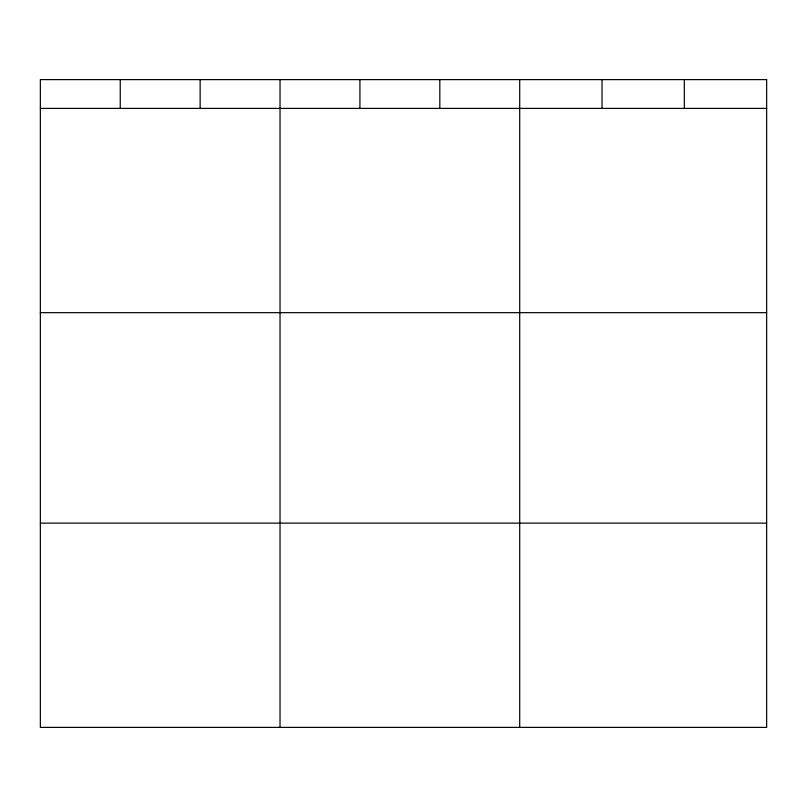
<?xml version="1.0" encoding="UTF-8"?>
<svg xmlns="http://www.w3.org/2000/svg" width="807" height="807" viewBox="0 0 807 807"><rect width="100%" height="100%" fill="white"/><g stroke="black" fill="none" stroke-linecap="round" stroke-linejoin="round"><path stroke-width="1.21" d="M40.35 108.4L766.65 108.4M40.35 312.662L766.65 312.662M40.35 523.128L766.65 523.128M684.336 79.611L684.336 108.4M602.022 79.611L602.022 108.4M519.708 79.611L519.708 727.389M439.815 79.611L439.815 108.4M359.922 79.611L359.922 108.4M280.029 79.611L280.029 727.389M200.136 79.611L200.136 108.4M120.243 79.611L120.243 108.4M766.65 79.611L40.35 79.611L40.35 727.389L766.65 727.389L766.65 79.611"/></g></svg>
